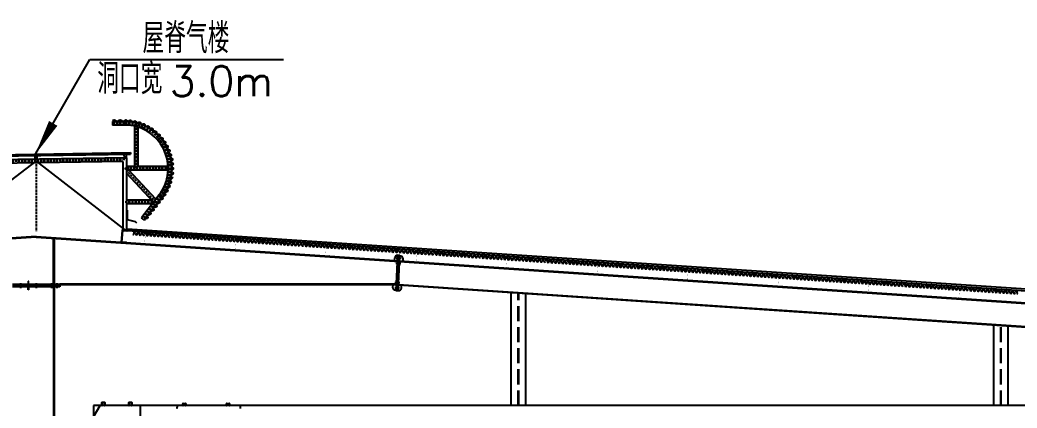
# Model space of a CAD drawing. Extents: x -266287 to 275962, y -324567 to 363765.
# Drawn here: x -115880 to -99347, y -216473 to -210032 of the extents above; entities that cross this region are included whole.
import ezdxf

# ---------------------------------------------------------------- set-up
doc = ezdxf.new("R2010")
doc.units = 0
doc.header["$LTSCALE"] = 1000
doc.linetypes.add('DASH', pattern=[0.35, 0.25, -0.1])
doc.layers.get('0').update_dxf_attribs({"linetype": 'CONTINUOUS'})
for name, color, linetype in [('DIM_LEAD', 3, 'CONTINUOUS'), ('PUB_HATCH', 8, 'CONTINUOUS'), ('PUB_TEXT', 7, 'CONTINUOUS'), ('WINDOW', 4, 'CONTINUOUS'), ('柱子', 3, 'CONTINUOUS')]:
    doc.layers.add(name, color=color, linetype=linetype)
doc.styles.add('_TCH_DIM', font='SIMPLEX', dxfattribs={"bigfont": 'GBCBIG'})

# ---------------------------------------------------------------- blocks, each defined once
blk = doc.blocks.new('fsfsfsf')
at = {"color": 240}
for p, q in [((929133, 69739), (929133, 69779)), ((929137, 69779), (929137, 69739)), ((929139, 69786), (929178, 69786)), ((929178, 69782), (929139, 69782)), ((929180, 69739), (929180, 69779)), ((929184, 69779), (929184, 69739)), ((929583, 69739), (929583, 69779)), ((929586, 69779), (929586, 69739)), ((929589, 69786), (929628, 69786)), ((929628, 69782), (929589, 69782)), ((929630, 69739), (929630, 69779)), ((929634, 69779), (929634, 69739)), ((928734, 69105), (929110, 69732)), ((950679, 69732), (928998, 69732)), ((928998, 69732), (928998, 69267)), ((929139, 69736), (929148, 69736)), ((929148, 69736), (929148, 69732)), ((929169, 69736), (929178, 69736)), ((929169, 69732), (929169, 69736)), ((929589, 69736), (929598, 69736)), ((929598, 69736), (929598, 69732)), ((929619, 69736), (929628, 69736)), ((929619, 69732), (929619, 69736)), ((929769, 69732), (929769, 69267)), ((930381, 69691), (930384, 69695)), ((930385, 69703), (930383, 69707)), ((930387, 69725), (930384, 69732)), ((930384, 69716), (930385, 69717)), ((930476, 69739), (930476, 69759)), ((930480, 69759), (930480, 69739)), ((930482, 69766), (930521, 69766)), ((930521, 69762), (930482, 69762)), ((930482, 69736), (930491, 69736)), ((930491, 69736), (930491, 69732)), ((930502, 69732), (930502, 69766)), ((930512, 69736), (930521, 69736)), ((930512, 69732), (930512, 69736)), ((930524, 69739), (930524, 69759)), ((930527, 69759), (930527, 69739)), ((931200, 69739), (931200, 69759)), ((931203, 69759), (931203, 69739)), ((931206, 69766), (931245, 69766)), ((931245, 69762), (931206, 69762)), ((931206, 69736), (931215, 69736)), ((931215, 69736), (931215, 69732)), ((931225, 69732), (931225, 69766)), ((931236, 69736), (931245, 69736)), ((931236, 69732), (931236, 69736)), ((931247, 69739), (931247, 69759)), ((931251, 69759), (931251, 69739)), ((931427, 69725), (931430, 69732)), ((931430, 69716), (931429, 69717)), ((931429, 69703), (931431, 69707)), ((931433, 69691), (931430, 69695))]:
    blk.add_line(p, q, dxfattribs=at)
for centre, major_axis, start_param, end_param in [((929139, 69779, -200), (0, 6.65), 0, 1.570796), ((929139, 69779, -200), (0, 2.66), 0, 1.570796), ((929178, 69779, -200), (0, 6.65), 4.712389, 6.283185), ((929178, 69779, -200), (0, 2.66), -1.570796, 0), ((929589, 69779, -200), (0, 6.65), 0, 1.570796), ((929589, 69779, -200), (0, 2.66), 0, 1.570796), ((929628, 69779, -200), (0, 6.65), 4.712389, 6.283185), ((929628, 69779, -200), (0, 2.66), -1.570796, 0), ((929139, 69739, -200), (0, 6.65), 1.570796, 3.141593), ((929139, 69739, -200), (0, 2.66), 1.570796, 3.141593), ((929178, 69739, -200), (0, 2.66), 3.141593, 4.712389), ((929178, 69739, -200), (0, 6.65), 3.141593, 4.712389), ((929589, 69739, -200), (0, 6.65), 1.570796, 3.141593), ((929589, 69739, -200), (0, 2.66), 1.570796, 3.141593), ((929628, 69739, -200), (0, 2.66), 3.141593, 4.712389), ((929628, 69739, -200), (0, 6.65), 3.141593, 4.712389), ((930386, 69687), (0, 6.65), 0.811376, 2.099571), ((930388, 69711), (0, 6.65), 0.622356, 2.207622), ((930380, 69699), (0, 6.65), 3.952969, 5.349215), ((930381, 69722), (0, 6.65), 3.763949, 5.155799), ((930482, 69759), (0, 6.65), 0, 1.570796), ((930482, 69739), (0, 6.65), 1.570796, 3.141593), ((930482, 69759), (0, 2.66), 0, 1.570796), ((930482, 69739), (0, 2.66), 1.570796, 3.141593), ((930521, 69759), (0, 6.65), 4.712389, 6.283185), ((930521, 69759), (0, 2.66), -1.570796, 0), ((930521, 69739), (0, 2.66), 3.141593, 4.712389), ((930521, 69739), (0, 6.65), 3.141593, 4.712389), ((931206, 69759), (0, 6.65), 0, 1.570796), ((931206, 69739), (0, 6.65), 1.570796, 3.141593), ((931206, 69759), (0, 2.66), 0, 1.570796), ((931206, 69739), (0, 2.66), 1.570796, 3.141593), ((931245, 69759), (0, 6.65), -1.570796, 0), ((931245, 69759), (0, 2.66), -1.570796, 0), ((931245, 69739), (0, 2.66), 3.141593, 4.712389), ((931245, 69739), (0, 6.65), 3.141593, 4.712389), ((931433, 69722), (0, 6.65), 1.127387, 2.519236), ((931434, 69699), (0, 6.65), 0.933971, 2.330216), ((931426, 69711), (0, 6.65), 4.075563, 5.660829), ((931428, 69687), (0, 6.65), 4.183615, 5.471809)]:
    blk.add_ellipse(centre, major_axis=major_axis, ratio=0.967196, start_param=start_param, end_param=end_param, dxfattribs=at)
blk = doc.blocks.new('$LinePat$00000002')
for p, q in [((24, -24), (24, -56)), ((72, -56), (72, -24))]:
    blk.add_line(p, q)
for centre, start, end in [((0, -24), 0, 90), ((96, -24), 90, 180), ((48, -56), 180, 0)]:
    blk.add_arc(centre, 24, start, end)
blk = doc.blocks.new('A$C57302FDA')
at = {"color": 2}
for p, q in [((571, 3638), (171, 3638)), ((5651, 3638), (6051, 3638)), ((188, 2459), (108, 2456)), ((108, 2456), (111, 2336)), ((111, 2336), (191, 2339)), ((191, 2339), (188, 2459)), ((3148, 2504), (3068, 2502)), ((3068, 2502), (3071, 2382)), ((3071, 2382), (3151, 2384)), ((3151, 2384), (3148, 2504)), ((6108, 2550), (6028, 2547)), ((6028, 2547), (6031, 2427)), ((6031, 2427), (6111, 2430)), ((6111, 2430), (6108, 2550)), ((-1062, 1123), (-476, 366)), ((7285, 1123), (6699, 366))]:
    blk.add_line(p, q, dxfattribs=at)
for p, q in [((571, 3638), (571, 3518)), ((6051, 3638), (5651, 3638)), ((5651, 3638), (5651, 3518)), ((-269, 3449), (-269, 2138)), ((-149, 3482), (-149, 2138)), ((171, 3518), (571, 3518)), ((6051, 3518), (5651, 3518)), ((6371, 3482), (6371, 2138)), ((6491, 3449), (6491, 2138)), ((-139, 2544), (-139, 2144)), ((-34, 2502), (6246, 2604)), ((-34, 2502), (-32, 2452)), ((-32, 2452), (6248, 2554)), ((101, 2144), (101, 2444)), ((6111, 2430), (111, 2336)), ((111, 2336), (111, 0)), ((111, 0), (3111, 2323)), ((3111, 2323), (6111, 0)), ((6111, 2430), (6111, 0)), ((6246, 2604), (6248, 2554)), ((-1267, 2138), (111, 2138)), ((-1267, 2018), (111, 2018)), ((-856, 1053), (34, 2018)), ((-139, 2144), (101, 2144)), ((5991, 2306), (231, 2220)), ((231, 2220), (231, 6)), ((5991, 2306), (5991, 6)), ((7490, 2138), (6111, 2138)), ((7490, 2018), (6111, 2018)), ((7079, 1053), (6188, 2018)), ((-782, 957), (111, 1924)), ((7004, 957), (6111, 1924)), ((-967, 1197), (-381, 439)), ((-723, 1020), (111, 1020)), ((6946, 1020), (6111, 1020)), ((7190, 1197), (6604, 439)), ((7285, 1123), (6699, 366)), ((-738, 900), (111, 900)), ((90, 694), (90, 385)), ((6961, 900), (6111, 900)), ((6133, 694), (6133, 385)), ((-476, 366), (-381, 439)), ((90, 385), (-176, 314)), ((6133, 385), (6398, 314)), ((6699, 366), (6604, 439)), ((-176, 314), (-217, 272)), ((6398, 314), (6440, 272))]:
    blk.add_line(p, q)
at = {"color": 1, "linetype": 'DASH', "ltscale": 0.3}
for p, q in [((-209, 3529), (-209, 2078)), ((171, 3578), (571, 3578)), ((6051, 3578), (5651, 3578)), ((6431, 3529), (6431, 2078)), ((6051, 2368), (171, 2278)), ((3111, 2323), (3111, 0)), ((-1329, 2078), (171, 2078)), ((-860, 960), (171, 2078)), ((7551, 2078), (6051, 2078)), ((7083, 960), (6051, 2078)), ((-1015, 1160), (-429, 402)), ((7238, 1160), (6651, 402)), ((-860, 960), (171, 960)), ((7083, 960), (6051, 960))]:
    blk.add_line(p, q, dxfattribs=at)
at = {"color": 2}
for centre, start, end in [((171, 2078), 90, 217.7359), ((6051, 2078), 322.2641, 90)]:
    blk.add_arc(centre, 1560, start, end, dxfattribs=at)
for centre, radius, start, end in [((6051, 2078), 1560, 322.2641, 90), ((171, 2078), 1440, 90, 217.7359), ((6051, 2078), 1440, 322.2641, 90)]:
    blk.add_arc(centre, radius, start, end)
at = {"color": 1, "linetype": 'DASH', "ltscale": 0.3}
for centre, start, end in [((171, 2078), 90, 217.7359), ((6051, 2078), 322.2641, 90)]:
    blk.add_arc(centre, 1500, start, end, dxfattribs=at)
for centre, major_axis, ratio, start_param, end_param in [((-168, 3613), (40.1, 9.9), 0.958835, 0.378254, 2.763335), ((-99, 3656), (40.9, 6), 0.958835, 3.519847, 5.904927), ((-18, 3638), (40.9, 6), 0.958835, 0.378254, 2.763335), ((55, 3675), (41.3, 2), 0.958835, 3.519847, 5.904927), ((134, 3649), (41.3, 2), 0.958835, 0.378254, 2.763335), ((221, 3679), (53.8, 0), 0.736732, 3.519847, 5.904927), ((321, 3649), (-53.8, 0), 0.736732, 3.519847, 5.904927), ((421, 3679), (53.8, 0), 0.736732, 3.519847, 5.904927), ((521, 3649), (-53.8, 0), 0.736732, 3.519847, 5.904927), ((-844, 3278), (30.9, 27.5), 0.958835, 0.378254, 2.763335), ((-803, 3349), (33.4, 24.4), 0.958835, 3.519847, 5.904927), ((-723, 3370), (33.4, 24.4), 0.958835, 0.378254, 2.763335), ((-675, 3437), (35.6, 21), 0.958835, 3.519847, 5.904927), ((-594, 3451), (35.6, 21), 0.958835, 0.378254, 2.763335), ((-540, 3513), (37.5, 17.5), 0.958835, 3.519847, 5.904927), ((-458, 3518), (37.5, 17.5), 0.958835, 0.378254, 2.763335), ((-398, 3575), (39, 13.8), 0.958835, 3.519847, 5.904927), ((-315, 3573), (39, 13.8), 0.958835, 0.378254, 2.763335), ((-250, 3623), (40.1, 9.9), 0.958835, 3.519847, 5.904927), ((-1146, 2936), (21.7, 35.2), 0.958835, 0.378254, 2.763335), ((-1126, 3016), (25, 32.9), 0.958835, 3.519847, 5.904927), ((-1056, 3059), (25, 32.9), 0.958835, 0.378254, 2.763335), ((-1029, 3137), (28.1, 30.3), 0.958835, 3.519847, 5.904927), ((-956, 3174), (28.1, 30.3), 0.958835, 0.378254, 2.763335), ((-921, 3248), (30.9, 27.5), 0.958835, 3.519847, 5.904927), ((-1286, 2666), (14.5, 38.7), 0.958835, 0.378254, 2.763335), ((-1283, 2748), (18.2, 37.1), 0.958835, 3.519847, 5.904927), ((-1222, 2805), (18.2, 37.1), 0.958835, 0.378254, 2.763335), ((-1211, 2886), (21.7, 35.2), 0.958835, 3.519847, 5.904927), ((-1372, 2374), (6.8, 40.8), 0.958835, 0.378254, 2.763335), ((-1414, 2303), (6.8, 40.8), 0.958835, 3.519847, 5.904927), ((-1385, 2456), (10.7, 39.9), 0.958835, 3.519847, 5.904927), ((-1336, 2522), (10.7, 39.9), 0.958835, 0.378254, 2.763335), ((-1341, 2605), (14.5, 38.7), 0.958835, 3.519847, 5.904927), ((-1400, 2072), (-1.2, 41.3), 0.958835, 0.378254, 2.763335), ((-1394, 2224), (2.8, 41.2), 0.958835, 0.378254, 2.763335), ((-1428, 2149), (2.8, 41.2), 0.958835, 3.519847, 5.904927), ((-1428, 1994), (-1.2, 41.3), 0.958835, 3.519847, 5.904927), ((-1392, 1919), (-5.2, 41), 0.958835, 0.378254, 2.763335), ((-1370, 1769), (-9.1, 40.3), 0.958835, 0.378254, 2.763335), ((-1412, 1840), (-5.2, 41), 0.958835, 3.519847, 5.904927), ((-1381, 1687), (-9.1, 40.3), 0.958835, 3.519847, 5.904927), ((-1333, 1621), (-13, 39.3), 0.958835, 0.378254, 2.763335), ((-1336, 1539), (-13, 39.3), 0.958835, 3.519847, 5.904927), ((-1281, 1478), (-16.7, 37.8), 0.958835, 0.378254, 2.763335), ((-1277, 1396), (-16.7, 37.8), 0.958835, 3.519847, 5.904927), ((-1216, 1340), (-20.3, 36), 0.958835, 0.378254, 2.763335), ((-1204, 1259), (-20.3, 36), 0.958835, 3.519847, 5.904927), ((-1138, 1209), (-23.7, 33.9), 0.958835, 0.378254, 2.763335), ((-1118, 1129), (-23.7, 33.9), 0.958835, 3.519847, 5.904927), ((-1047, 1085), (-26.3, 34), 0.922927, 0.378254, 2.763335), ((-1021, 1004), (-26.3, 34), 0.922927, 3.519847, 5.904927), ((-949, 958), (-26.3, 34), 0.922927, 0.378254, 2.763335), ((-923, 877), (-26.3, 34), 0.922927, 3.519847, 5.904927), ((-851, 832), (-26.3, 34), 0.922927, 0.378254, 2.763335), ((-826, 751), (-26.3, 34), 0.922927, 3.519847, 5.904927), ((-754, 706), (-26.3, 34), 0.922927, 0.378254, 2.763335), ((-728, 625), (-26.3, 34), 0.922927, 3.519847, 5.904927), ((-656, 580), (-26.3, 34), 0.922927, 0.378254, 2.763335), ((-630, 499), (-26.3, 34), 0.922927, 3.519847, 5.904927), ((-558, 453), (-26.3, 34), 0.922927, 0.378254, 2.763335), ((-533, 372), (-26.3, 34), 0.922927, 3.519847, 5.904927)]:
    blk.add_ellipse(centre, major_axis=major_axis, ratio=ratio, start_param=start_param, end_param=end_param)
at = {"extrusion": (0, 0, -1)}
for centre, major_axis, ratio, start_param, end_param in [((5701, 3649), (53.8, 0), 0.736732, 3.519847, 5.904927), ((5801, 3679), (-53.8, 0), 0.736732, 3.519847, 5.904927), ((5901, 3649), (53.8, 0), 0.736732, 3.519847, 5.904927), ((6001, 3679), (-53.8, 0), 0.736732, 3.519847, 5.904927), ((6089, 3649), (-41.3, 2), 0.958835, 0.378254, 2.763335), ((6167, 3675), (-41.3, 2), 0.958835, 3.519847, 5.904927), ((6241, 3638), (-40.9, 6), 0.958835, 0.378254, 2.763335), ((6321, 3656), (-40.9, 6), 0.958835, 3.519847, 5.904927), ((6391, 3613), (-40.1, 9.9), 0.958835, 0.378254, 2.763335), ((6473, 3623), (-40.1, 9.9), 0.958835, 3.519847, 5.904927), ((6538, 3573), (-39, 13.8), 0.958835, 0.378254, 2.763335), ((6620, 3575), (-39, 13.8), 0.958835, 3.519847, 5.904927), ((6680, 3518), (-37.5, 17.5), 0.958835, 0.378254, 2.763335), ((6762, 3513), (-37.5, 17.5), 0.958835, 3.519847, 5.904927), ((6817, 3451), (-35.6, 21), 0.958835, 0.378254, 2.763335), ((6898, 3437), (-35.6, 21), 0.958835, 3.519847, 5.904927), ((6946, 3370), (-33.4, 24.4), 0.958835, 0.378254, 2.763335), ((7025, 3349), (-33.4, 24.4), 0.958835, 3.519847, 5.904927), ((7067, 3278), (-30.9, 27.5), 0.958835, 0.378254, 2.763335), ((7144, 3248), (-30.9, 27.5), 0.958835, 3.519847, 5.904927), ((7178, 3174), (-28.1, 30.3), 0.958835, 0.378254, 2.763335), ((7252, 3137), (-28.1, 30.3), 0.958835, 3.519847, 5.904927), ((7279, 3059), (-25, 32.9), 0.958835, 0.378254, 2.763335), ((7349, 3016), (-25, 32.9), 0.958835, 3.519847, 5.904927), ((7368, 2936), (-21.7, 35.2), 0.958835, 0.378254, 2.763335), ((7434, 2886), (-21.7, 35.2), 0.958835, 3.519847, 5.904927), ((7445, 2805), (-18.2, 37.1), 0.958835, 0.378254, 2.763335), ((7505, 2748), (-18.2, 37.1), 0.958835, 3.519847, 5.904927), ((7509, 2666), (-14.5, 38.7), 0.958835, 0.378254, 2.763335), ((7563, 2605), (-14.5, 38.7), 0.958835, 3.519847, 5.904927), ((7559, 2522), (-10.7, 39.9), 0.958835, 0.378254, 2.763335), ((7607, 2456), (-10.7, 39.9), 0.958835, 3.519847, 5.904927), ((7637, 2303), (-6.8, 40.8), 0.958835, 3.519847, 5.904927), ((7595, 2374), (-6.8, 40.8), 0.958835, 0.378254, 2.763335), ((7651, 2149), (-2.8, 41.2), 0.958835, 3.519847, 5.904927), ((7650, 1994), (1.2, 41.3), 0.958835, 3.519847, 5.904927), ((7616, 2224), (-2.8, 41.2), 0.958835, 0.378254, 2.763335), ((7623, 2072), (1.2, 41.3), 0.958835, 0.378254, 2.763335), ((7604, 1687), (9.1, 40.3), 0.958835, 3.519847, 5.904927), ((7635, 1840), (5.2, 41), 0.958835, 3.519847, 5.904927), ((7593, 1769), (9.1, 40.3), 0.958835, 0.378254, 2.763335), ((7615, 1919), (5.2, 41), 0.958835, 0.378254, 2.763335), ((7439, 1340), (20.3, 36), 0.958835, 0.378254, 2.763335), ((7500, 1396), (16.7, 37.8), 0.958835, 3.519847, 5.904927), ((7504, 1478), (16.7, 37.8), 0.958835, 0.378254, 2.763335), ((7559, 1539), (13, 39.3), 0.958835, 3.519847, 5.904927), ((7555, 1621), (13, 39.3), 0.958835, 0.378254, 2.763335), ((7244, 1004), (26.3, 34), 0.922927, 3.519847, 5.904927), ((7270, 1085), (26.3, 34), 0.922927, 0.378254, 2.763335), ((7341, 1129), (23.7, 33.9), 0.958835, 3.519847, 5.904927), ((7361, 1209), (23.7, 33.9), 0.958835, 0.378254, 2.763335), ((7427, 1259), (20.3, 36), 0.958835, 3.519847, 5.904927), ((6951, 625), (26.3, 34), 0.922927, 3.519847, 5.904927), ((6977, 706), (26.3, 34), 0.922927, 0.378254, 2.763335), ((7049, 751), (26.3, 34), 0.922927, 3.519847, 5.904927), ((7074, 832), (26.3, 34), 0.922927, 0.378254, 2.763335), ((7146, 877), (26.3, 34), 0.922927, 3.519847, 5.904927), ((7172, 958), (26.3, 34), 0.922927, 0.378254, 2.763335), ((6755, 372), (26.3, 34), 0.922927, 3.519847, 5.904927), ((6781, 453), (26.3, 34), 0.922927, 0.378254, 2.763335), ((6853, 499), (26.3, 34), 0.922927, 3.519847, 5.904927), ((6879, 580), (26.3, 34), 0.922927, 0.378254, 2.763335)]:
    blk.add_ellipse(centre, major_axis=major_axis, ratio=ratio, start_param=start_param, end_param=end_param, dxfattribs=at)

msp = doc.modelspace()

# ---------------------------------------------------------------- hatches: boundary and pattern name
msp.add_hatch(color=256).paths.add_polyline_path([(-114099.85535, -213531.76471), (-114099.62177, -213528.28073), (-114183.99767, -213522.6239), (-114197.29613, -213722.21335), (-114112.91941, -213727.83847), (-114112.68503, -213724.32277), (-114193.54627, -213718.93517), (-114180.70889, -213526.37447), (-114099.85738, -213531.79502), (-114099.62308, -213528.28065)])

# ---------------------------------------------------------------- linework, layer by layer
for p, q in [((-114183.9902, -213522.6244), (-91461.95163, -215045.98399)), ((-114103.29544, -213528.00405), (-114101.28865, -213498.07124)), ((-114101.28865, -213498.07124), (-91459.94484, -215016.05118)), ((-115612.91945, -213627.2736), (-139022.91943, -215196.75636)), ((-115612.91945, -213635.30186), (-139022.24876, -215204.7282)), ((-115612.91945, -213627.2736), (-92202.91944, -215196.75602)), ((-115612.91945, -213635.30186), (-92203.59011, -215204.72786)), ((-115322.91944, -214419.28588), (-115322.91944, -213654.74426)), ((-115312.91944, -213655.41468), (-115312.91944, -214419.28588)), ((-114193.54606, -213718.93204), (-114112.68505, -213724.32277)), ((-109644.13438, -213941.21312), (-109671.30044, -213983.90978)), ((-109618.91588, -213937.4678), (-109648.17932, -214522.73667)), ((-109619.16557, -213942.46156), (-109644.13438, -213941.21312)), ((-109598.94083, -213938.46655), (-109628.20427, -214523.73542)), ((-109578.96578, -213939.4653), (-109618.91588, -213937.4678)), ((-109608.22923, -214524.73417), (-109578.96578, -213939.4653)), ((-109671.30044, -213983.90978), (-109673.49769, -214027.85488)), ((-109645.58257, -214070.30186), (-109565.68237, -214074.29687)), ((-109641.23799, -213983.4104), (-109561.3378, -213987.40541)), ((-109626.1069, -214081.28814), (-109586.1568, -214083.28564)), ((-109625.10814, -214061.31309), (-109585.15805, -214063.31059)), ((-109621.76232, -213994.39668), (-109581.81223, -213996.39418)), ((-109620.76357, -213974.42163), (-109580.81348, -213976.41914)), ((-109579.21547, -213944.45906), (-109554.24666, -213945.7075)), ((-109554.24666, -213945.7075), (-109531.47511, -213990.90105)), ((-109531.47511, -213990.90105), (-109533.67236, -214034.84615)), ((-116005.91946, -214419.28588), (-115219.91944, -214419.28588)), ((-115879.91945, -214419.28588), (-115879.91945, -214461.28588)), ((-115869.91945, -214398.28588), (-115869.91945, -214482.28588)), ((-115859.91945, -214419.28588), (-115859.91945, -214461.28588)), ((-115738.41944, -214369.28588), (-115744.41944, -214369.28588)), ((-115744.41944, -214369.28588), (-115744.41944, -214419.28588)), ((-115738.41944, -214419.28588), (-115738.41944, -214369.28588)), ((-115622.91944, -214419.28588), (-115622.91944, -214461.28588)), ((-115612.91944, -214398.28588), (-115612.91944, -214482.28588)), ((-115602.91944, -214419.28588), (-115602.91944, -214461.28588)), ((-115365.91945, -214419.28588), (-115365.91945, -214461.28588)), ((-115355.91945, -214398.28588), (-115355.91945, -214482.28588)), ((-115345.91945, -214419.28588), (-115345.91945, -214461.28588)), ((-115276.91945, -214419.28588), (-115276.91945, -214461.28588)), ((-115266.91945, -214398.28588), (-115266.91945, -214482.28588)), ((-115256.91945, -214419.28588), (-115256.91945, -214461.28588)), ((-109642.82983, -214419.06732), (-115219.91944, -214419.28588)), ((-115219.91944, -214419.28588), (-115219.91944, -214461.28588)), ((-109643.23025, -214427.07583), (-115219.91944, -214427.28717)), ((-109695.67, -214471.30092), (-109693.47274, -214427.35582)), ((-109661.46273, -214387.9051), (-109581.56254, -214391.90011)), ((-109641.98706, -214398.89138), (-109602.03696, -214400.88888)), ((-109640.98831, -214378.91633), (-109601.03821, -214380.91383)), ((-109603.34805, -214430.43112), (-97658.98245, -215231.86205)), ((-109602.94832, -214422.43649), (-97658.58271, -215223.86742)), ((-116005.91946, -214440.28588), (-115219.91944, -214440.28588)), ((-115219.91944, -214461.28588), (-116005.91946, -214461.28588)), ((-115744.41944, -214511.28588), (-115744.41944, -214461.28588)), ((-115738.41944, -214511.28588), (-115744.41944, -214511.28588)), ((-115738.41944, -214461.28588), (-115738.41944, -214511.28588)), ((-115322.91945, -214461.28588), (-115322.91945, -227204.75636)), ((-115312.91945, -214461.28588), (-115312.91945, -227204.75636)), ((-109672.89844, -214516.49447), (-109695.67, -214471.30092)), ((-109647.92963, -214517.74291), (-109672.89844, -214516.49447)), ((-109665.8073, -214474.79656), (-109585.90711, -214478.79157)), ((-109648.17932, -214522.73667), (-109608.22923, -214524.73417)), ((-109646.33163, -214485.78283), (-109606.38154, -214487.78034)), ((-109645.33288, -214465.80779), (-109605.38278, -214467.80529)), ((-109607.97954, -214519.74041), (-109583.01073, -214520.98885)), ((-109583.01073, -214520.98885), (-109555.98717, -214481.14221)), ((-109555.98717, -214481.14221), (-109553.93241, -214440.04712))]:
    msp.add_line(p, q)
at = {"color": 3, "linetype": 'DASH'}
for p, q in [((-107616.91921, -216430.33038), (-107616.91914, -214563.71479)), ((-107608.91921, -216430.33038), (-107608.91914, -214564.25156)), ((-99616.91921, -216430.33038), (-99616.91916, -215092.46952)), ((-99608.91921, -216430.33038), (-99608.91916, -215093.0063))]:
    msp.add_line(p, q, dxfattribs=at)
msp.add_lwpolyline([(-114099.85535, -213531.76471), (-114099.62177, -213528.28073), (-114183.99767, -213522.6239), (-114197.29613, -213722.21335), (-114112.91941, -213727.83847), (-114112.68503, -213724.32277), (-114193.54627, -213718.93517), (-114180.70889, -213526.37447), (-114099.85738, -213531.79502), (-114099.62308, -213528.28065)], close=True)
at = {"const_width": 2}
for points in [[(-113869.2658, -213582.61989), (-113867.58912, -213562.6903), (-113797.83554, -213568.55866), (-113812.92779, -213747.95077), (-113743.17421, -213753.81913), (-113741.49753, -213733.88954)], [(-112369.2658, -213683.18478), (-112367.58912, -213663.25519), (-112297.83554, -213669.12356), (-112312.92779, -213848.51566), (-112243.17421, -213854.38402), (-112241.49753, -213834.45443)], [(-110869.26579, -213783.7496), (-110867.58912, -213763.82001), (-110797.83554, -213769.68837), (-110812.92778, -213949.08047), (-110743.1742, -213954.94884), (-110741.49753, -213935.01924)], [(-109369.2658, -213884.31457), (-109367.58912, -213864.38498), (-109297.83554, -213870.25334), (-109312.92779, -214049.64544), (-109243.17421, -214055.51381), (-109241.49753, -214035.58422)], [(-107869.2658, -213984.87946), (-107867.58912, -213964.94987), (-107797.83554, -213970.81824), (-107812.92779, -214150.21034), (-107743.17421, -214156.0787), (-107741.49753, -214136.14911)], [(-106369.2658, -214085.44436), (-106367.58912, -214065.51476), (-106297.83554, -214071.38313), (-106312.92779, -214250.77523), (-106243.17421, -214256.6436), (-106241.49753, -214236.714)], [(-104869.2658, -214186.00925), (-104867.58912, -214166.07966), (-104797.83554, -214171.94802), (-104812.92779, -214351.34012), (-104743.17421, -214357.20849), (-104741.49753, -214337.2789)], [(-103369.2658, -214286.57414), (-103367.58912, -214266.64455), (-103297.83554, -214272.51291), (-103312.92779, -214451.90502), (-103243.17421, -214457.77338), (-103241.49753, -214437.84379)], [(-101869.2658, -214387.13904), (-101867.58912, -214367.20944), (-101797.83554, -214373.07781), (-101812.92779, -214552.46991), (-101743.17421, -214558.33828), (-101741.49753, -214538.40868)], [(-100369.2658, -214487.70393), (-100367.58912, -214467.77433), (-100297.83554, -214473.6427), (-100312.92779, -214653.0348), (-100243.17421, -214658.90317), (-100241.49753, -214638.97357)]]:
    msp.add_lwpolyline(points, dxfattribs=at)
at = {"layer": 'DIM_LEAD'}
for p, q in [((-115614.19385, -212248.70658), (-114723.16875, -210690.44348)), ((-114723.16875, -210690.44348), (-111508.34534, -210690.44348))]:
    msp.add_line(p, q, dxfattribs=at)
msp.add_lwpolyline([(-115628.49867, -212268.68577, 0, 160, 0), (-115328.49867, -211749.07053, 0, 0, 0)], format="xyseb", dxfattribs=at)
at = {"layer": 'WINDOW', "color": 0}
for p, q in [((-114183.99767, -213522.6239), (-114197.29613, -213722.21335)), ((-114183.99767, -213522.6239), (-114197.29613, -213722.21335)), ((-114180.71636, -213526.37398), (-114193.54606, -213718.93204)), ((-114180.71636, -213526.37398), (-114193.54606, -213718.93204)), ((-114099.62097, -213528.24901), (-114183.99767, -213522.6239)), ((-114099.62097, -213528.24901), (-114183.99767, -213522.6239)), ((-114103.37105, -213531.53033), (-114180.71636, -213526.37398)), ((-114103.37105, -213531.53033), (-114180.71636, -213526.37398)), ((-114103.37105, -213531.53033), (-114103.37105, -213531.53033)), ((-114099.85535, -213531.76471), (-114103.37105, -213531.53033)), ((-114103.37105, -213531.53033), (-114103.37105, -213531.53033)), ((-114099.85535, -213531.76471), (-114103.37105, -213531.53033)), ((-114099.85535, -213531.76471), (-114099.62097, -213528.24901)), ((-114099.85535, -213531.76471), (-114099.62097, -213528.24901)), ((-114112.91943, -213727.83847), (-114197.29613, -213722.21335)), ((-114112.91943, -213727.83847), (-114197.29613, -213722.21335)), ((-114116.20075, -213724.08839), (-114193.54606, -213718.93204)), ((-114116.20075, -213724.08839), (-114193.54606, -213718.93204)), ((-114116.20075, -213724.08839), (-114116.20075, -213724.08839)), ((-114112.68505, -213724.32277), (-114116.20075, -213724.08839)), ((-114116.20075, -213724.08839), (-114116.20075, -213724.08839)), ((-114112.68505, -213724.32277), (-114116.20075, -213724.08839)), ((-114112.68505, -213724.32277), (-114112.91943, -213727.83847)), ((-114112.68505, -213724.32277), (-114112.91943, -213727.83847))]:
    msp.add_line(p, q, dxfattribs=at)
at = {"layer": '柱子'}
for p, q in [((-107732.91921, -216430.33038), (-107732.91914, -214555.93153)), ((-107492.91921, -216430.33038), (-107492.91914, -214572.03482)), ((-99732.91921, -216430.33038), (-99732.91916, -215084.68627)), ((-99492.91921, -216430.33038), (-99492.91916, -215100.78955))]:
    msp.add_line(p, q, dxfattribs=at)

# ---------------------------------------------------------------- block references
at = {"xscale": 0.4999999981373549, "yscale": 0.4999999986030161, "zscale": 0.4999999985035546}
msp.add_blockref('A$C57302FDA', (-117168.60861, -213535.14457), dxfattribs=at)
msp.add_blockref('fsfsfsf', (-1043657.12679, -286162.70051))
at = {"layer": 'PUB_HATCH', "xscale": 0.6253710754709456, "yscale": 0.6249999998428348, "zscale": 0.6249999998428348, "rotation": 176.1611049660356}
for p in [(-113948.2258, -213598.66223), (-113888.32488, -213602.68169), (-113828.42396, -213606.70115), (-113768.52304, -213610.72061), (-113708.62213, -213614.74007), (-113648.72121, -213618.75953), (-113588.82029, -213622.77899), (-113528.91937, -213626.79845), (-113469.01845, -213630.81791), (-113409.11753, -213634.83736), (-113349.21662, -213638.85682), (-113289.3157, -213642.87628), (-113229.41478, -213646.89574), (-113169.51386, -213650.9152), (-113109.61294, -213654.93466), (-113049.71203, -213658.95412), (-112989.81111, -213662.97358), (-112929.91019, -213666.99304), (-112870.00927, -213671.0125), (-112810.10835, -213675.03196), (-112750.20743, -213679.05142), (-112690.30652, -213683.07088), (-112630.4056, -213687.09034), (-112570.50468, -213691.1098), (-112510.60376, -213695.12926), (-112450.70284, -213699.14871), (-112390.80192, -213703.16817), (-112330.90101, -213707.18763), (-112271.00009, -213711.20709), (-112211.09917, -213715.22655), (-112151.19825, -213719.24601), (-112091.29733, -213723.26547), (-112031.39642, -213727.28493), (-111971.4955, -213731.30439), (-111911.59458, -213735.32385), (-111851.69366, -213739.34331), (-111791.79274, -213743.36277), (-111731.89182, -213747.38223), (-111671.99091, -213751.40169), (-111612.08999, -213755.42115), (-111552.18907, -213759.4406), (-111492.28815, -213763.46006), (-111432.38723, -213767.47952), (-111372.48631, -213771.49898), (-111312.5854, -213775.51844), (-111252.68448, -213779.5379), (-111192.78356, -213783.55736), (-111132.88264, -213787.57682), (-111072.98172, -213791.59628), (-111013.08081, -213795.61574), (-110953.17989, -213799.6352), (-110893.27897, -213803.65466), (-110833.37805, -213807.67412), (-110773.47713, -213811.69358), (-110713.57621, -213815.71304), (-110653.6753, -213819.7325), (-110593.77438, -213823.75195), (-110533.87346, -213827.77141), (-110473.97254, -213831.79087), (-110414.07162, -213835.81033), (-110354.1707, -213839.82979), (-110294.26979, -213843.84925), (-110234.36887, -213847.86871), (-110174.46795, -213851.88817), (-110114.56703, -213855.90763), (-110054.66611, -213859.92709), (-109994.7652, -213863.94655), (-109934.86428, -213867.96601), (-109874.96336, -213871.98547), (-109815.06244, -213876.00493), (-109755.16152, -213880.02439), (-109695.2606, -213884.04385), (-109635.35969, -213888.0633), (-109575.45877, -213892.08276), (-109515.55785, -213896.10222), (-109455.65693, -213900.12168), (-109395.75601, -213904.14114), (-109335.85509, -213908.1606), (-109275.95418, -213912.18006), (-109216.05326, -213916.19952), (-109156.15234, -213920.21898), (-109096.25142, -213924.23844), (-109036.3505, -213928.2579), (-108976.44959, -213932.27736), (-108916.54867, -213936.29682), (-108856.64775, -213940.31628), (-108796.74683, -213944.33574), (-108736.84591, -213948.35519), (-108676.94499, -213952.37465), (-108617.04408, -213956.39411), (-108557.14316, -213960.41357), (-108497.24224, -213964.43303), (-108437.34132, -213968.45249), (-108377.4404, -213972.47195), (-108317.53948, -213976.49141), (-108257.63857, -213980.51087), (-108197.73765, -213984.53033), (-108137.83673, -213988.54979), (-108077.93581, -213992.56925), (-108018.03489, -213996.58871), (-107958.13398, -214000.60817), (-107898.23306, -214004.62763), (-107838.33214, -214008.64709), (-107778.43122, -214012.66654), (-107718.5303, -214016.686), (-107658.62938, -214020.70546), (-107598.72847, -214024.72492), (-107538.82755, -214028.74438), (-107478.92663, -214032.76384), (-107419.02571, -214036.7833), (-107359.12479, -214040.80276), (-107299.22387, -214044.82222), (-107239.32296, -214048.84168), (-107179.42204, -214052.86114), (-107119.52112, -214056.8806), (-107059.6202, -214060.90006), (-106999.71928, -214064.91952), (-106939.81837, -214068.93898), (-106879.91745, -214072.95844), (-106820.01653, -214076.97789), (-106760.11561, -214080.99735), (-106700.21469, -214085.01681), (-106640.31377, -214089.03627), (-106580.41286, -214093.05573), (-106520.51194, -214097.07519), (-106460.61102, -214101.09465), (-106400.7101, -214105.11411), (-106340.80918, -214109.13357), (-106280.90826, -214113.15303), (-106221.00735, -214117.17249), (-106161.10643, -214121.19195), (-106101.20551, -214125.21141), (-106041.30459, -214129.23087), (-105981.40367, -214133.25033), (-105921.50276, -214137.26978), (-105861.60184, -214141.28924), (-105801.70092, -214145.3087), (-105741.8, -214149.32816), (-105681.89908, -214153.34762), (-105621.99816, -214157.36708), (-105562.09725, -214161.38654), (-105502.19633, -214165.406), (-105442.29541, -214169.42546), (-105382.39449, -214173.44492), (-105322.49357, -214177.46438), (-105262.59265, -214181.48384), (-105202.69174, -214185.5033), (-105142.79082, -214189.52276), (-105082.8899, -214193.54222), (-105022.98898, -214197.56168), (-104963.08806, -214201.58113), (-104903.18715, -214205.60059), (-104843.28623, -214209.62005), (-104783.38531, -214213.63951), (-104723.48439, -214217.65897), (-104663.58347, -214221.67843), (-104603.68255, -214225.69789), (-104543.78164, -214229.71735), (-104483.88072, -214233.73681), (-104423.9798, -214237.75627), (-104364.07888, -214241.77573), (-104304.17796, -214245.79519), (-104244.27704, -214249.81465), (-104184.37613, -214253.83411), (-104124.47521, -214257.85357), (-104064.57429, -214261.87303), (-104004.67337, -214265.89248), (-103944.77245, -214269.91194), (-103884.87154, -214273.9314), (-103824.97062, -214277.95086), (-103765.0697, -214281.97032), (-103705.16878, -214285.98978), (-103645.26786, -214290.00924), (-103585.36694, -214294.0287), (-103525.46603, -214298.04816), (-103465.56511, -214302.06762), (-103405.66419, -214306.08708), (-103345.76327, -214310.10654), (-103285.86235, -214314.126), (-103225.96143, -214318.14546), (-103166.06052, -214322.16492), (-103106.1596, -214326.18437), (-103046.25868, -214330.20383), (-102986.35776, -214334.22329), (-102926.45684, -214338.24275), (-102866.55593, -214342.26221), (-102806.65501, -214346.28167), (-102746.75409, -214350.30113), (-102686.85317, -214354.32059), (-102626.95225, -214358.34005), (-102567.05133, -214362.35951), (-102507.15042, -214366.37897), (-102447.2495, -214370.39843), (-102387.34858, -214374.41789), (-102327.44766, -214378.43735), (-102267.54674, -214382.45681), (-102207.64582, -214386.47627), (-102147.74491, -214390.49572), (-102087.84399, -214394.51518), (-102027.94307, -214398.53464), (-101968.04215, -214402.5541), (-101908.14123, -214406.57356), (-101848.24032, -214410.59302), (-101788.3394, -214414.61248), (-101728.43848, -214418.63194), (-101668.53756, -214422.6514), (-101608.63664, -214426.67086), (-101548.73572, -214430.69032), (-101488.83481, -214434.70978), (-101428.93389, -214438.72924), (-101369.03297, -214442.7487), (-101309.13205, -214446.76816), (-101249.23113, -214450.78762), (-101189.33021, -214454.80707), (-101129.4293, -214458.82653), (-101069.52838, -214462.84599), (-101009.62746, -214466.86545), (-100949.72654, -214470.88491), (-100889.82562, -214474.90437), (-100829.92471, -214478.92383), (-100770.02379, -214482.94329), (-100710.12287, -214486.96275), (-100650.22195, -214490.98221), (-100590.32103, -214495.00167), (-100530.42011, -214499.02113), (-100470.5192, -214503.04059), (-100410.61828, -214507.06005), (-100350.71736, -214511.07951), (-100290.81644, -214515.09896), (-100230.91552, -214519.11842), (-100171.0146, -214523.13788), (-100111.11369, -214527.15734), (-100051.21277, -214531.1768), (-99991.31185, -214535.19626), (-99931.41093, -214539.21572), (-99871.51001, -214543.23518), (-99811.6091, -214547.25464), (-99751.70818, -214551.2741), (-99691.80726, -214555.29356), (-99631.90634, -214559.31302), (-99572.00542, -214563.33248), (-99512.1045, -214567.35194), (-99452.20359, -214571.3714), (-99392.30267, -214575.39086), (-99332.40175, -214579.41031)]:
    msp.add_blockref('$LinePat$00000002', p, dxfattribs=at)

# ---------------------------------------------------------------- texts
at = {"layer": 'PUB_TEXT', "style": '_TCH_DIM'}
for s, p in [('屋脊气楼', (-113847.03394, -210585.44348)), ('洞口宽', (-114597.5168, -211257.4923)), ('3.0m', (-113397.36787, -211297.07374))]:
    msp.add_text(s, height=500, dxfattribs=at).set_placement(p)

doc.saveas('drawing.dxf')
